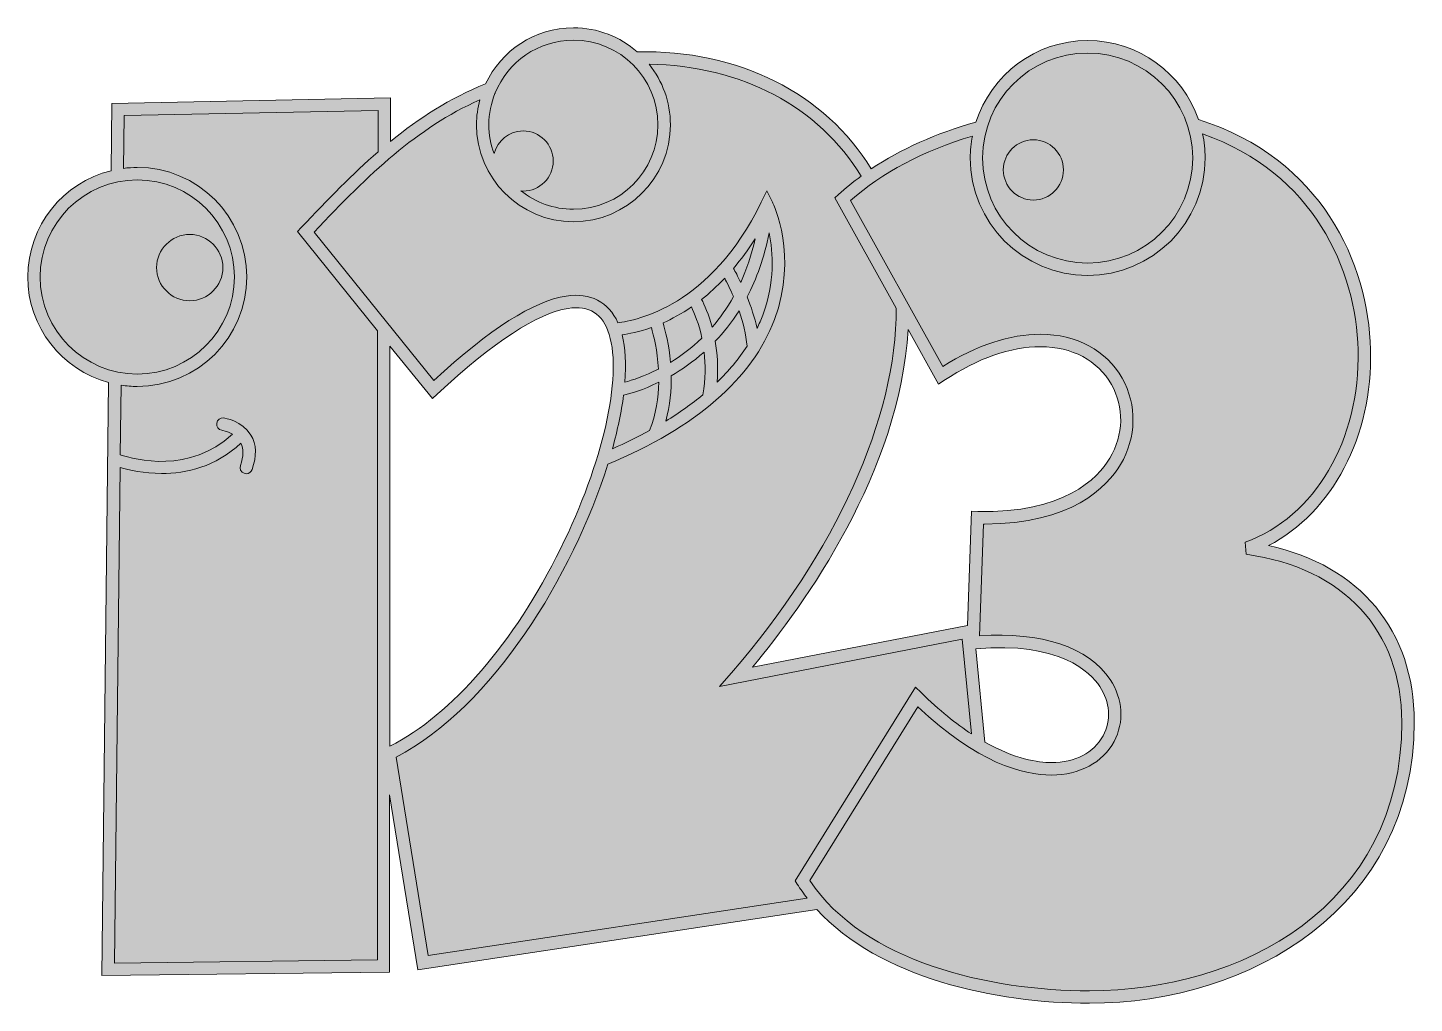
# Model space of a CAD drawing. Header units: inches. Extents: x 0.61 to 3.39, y -2.98 to -1.02.
import ezdxf

# ---------------------------------------------------------------- set-up
doc = ezdxf.new("R2010")
doc.units = ezdxf.units.IN
doc.header["$MEASUREMENT"] = 0
doc.layers.add('Design', color=7, linetype='Continuous', lineweight=0)

msp = doc.modelspace()

# ---------------------------------------------------------------- hatches: boundary and pattern name
at = {"layer": 'Design', "true_color": 0xf8e0c5, "transparency": 33554687}
h = msp.add_hatch(color=254, dxfattribs=at)
h.dxf.hatch_style = 2
edge = h.paths.add_edge_path()
edge.add_spline(control_points=[(2.7614, -2.3436), (2.7821, -2.3749), (2.7847, -2.412), (2.7682, -2.4427), (2.7498, -2.477), (2.7119, -2.4968), (2.6644, -2.4968), (2.637, -2.4968), (2.591, -2.4897), (2.5304, -2.4555), (2.5304, -2.4555), (2.5121, -2.2679), (2.5121, -2.2679), (2.6815, -2.2531), (2.7429, -2.3158), (2.7614, -2.3436)], knot_values=[0, 0, 0, 0, 1, 1, 1, 2, 2, 2, 3, 3, 3, 4, 4, 4, 5, 5, 5, 5], degree=3, periodic=0)
edge = h.paths.add_edge_path()
edge.add_spline(control_points=[(2.5037, -1.9916), (2.5037, -1.9916), (2.4957, -2.2212), (2.4957, -2.2212), (2.4957, -2.2212), (2.063, -2.3052), (2.063, -2.3052), (2.1687, -2.1784), (2.3597, -1.9119), (2.3761, -1.6263), (2.3761, -1.6263), (2.4371, -1.7359), (2.4371, -1.7359), (2.4371, -1.7359), (2.4483, -1.7285), (2.4483, -1.7285), (2.5169, -1.6835), (2.5822, -1.6607), (2.6425, -1.6607), (2.7057, -1.6607), (2.7576, -1.6883), (2.7849, -1.7364), (2.8109, -1.7823), (2.8097, -1.8377), (2.7817, -1.8846), (2.7568, -1.9263), (2.6889, -1.996), (2.5161, -1.9919), (2.5161, -1.9919), (2.5037, -1.9916), (2.5037, -1.9916)], knot_values=[0, 0, 0, 0, 1, 1, 1, 2, 2, 2, 3, 3, 3, 4, 4, 4, 5, 5, 5, 6, 6, 6, 7, 7, 7, 8, 8, 8, 9, 9, 9, 10, 10, 10, 10], degree=3, periodic=0)
edge = h.paths.add_edge_path()
edge.add_spline(control_points=[(1.6778, -2.066), (1.5838, -2.2563), (1.4593, -2.4006), (1.3345, -2.4639), (1.3345, -2.4639), (1.3345, -1.6598), (1.3345, -1.6598), (1.3345, -1.6598), (1.4199, -1.765), (1.4199, -1.765), (1.4199, -1.765), (1.4297, -1.7559), (1.4297, -1.7559), (1.5427, -1.6508), (1.6312, -1.5928), (1.6926, -1.5835), (1.7351, -1.577), (1.7622, -1.5942), (1.7752, -1.6361), (1.8017, -1.7217), (1.7626, -1.8945), (1.6778, -2.066)], knot_values=[0, 0, 0, 0, 1, 1, 1, 2, 2, 2, 3, 3, 3, 4, 4, 4, 5, 5, 5, 6, 6, 6, 7, 7, 7, 7], degree=3, periodic=0)
edge = h.paths.add_edge_path()
edge.add_spline(control_points=[(3.1006, -2.0605), (3.2291, -1.9939), (3.3102, -1.8412), (3.3058, -1.6665), (3.3014, -1.4935), (3.2081, -1.2821), (2.96, -1.2039), (2.9279, -1.1116), (2.8402, -1.0451), (2.7371, -1.0451), (2.6321, -1.0451), (2.543, -1.114), (2.5124, -1.209), (2.4326, -1.2315), (2.3614, -1.2635), (2.3022, -1.3033), (2.2095, -1.1508), (2.0347, -1.0632), (1.8316, -1.0677), (1.7972, -1.0377), (1.7524, -1.0193), (1.7033, -1.0193), (1.6252, -1.0193), (1.5579, -1.0656), (1.5268, -1.1321), (1.4545, -1.1617), (1.3935, -1.2004), (1.3355, -1.2478), (1.3355, -1.2478), (1.3355, -1.1601), (1.3355, -1.1601), (1.3355, -1.1601), (0.7753, -1.1715), (0.7753, -1.1715), (0.7753, -1.1715), (0.7737, -1.3068), (0.7737, -1.3068), (0.6777, -1.3305), (0.6063, -1.4171), (0.6063, -1.5204), (0.6063, -1.6219), (0.6753, -1.7073), (0.7689, -1.7327), (0.7689, -1.7327), (0.7553, -2.9252), (0.7553, -2.9252), (0.7553, -2.9252), (1.3336, -2.9183), (1.3336, -2.9183), (1.3336, -2.9183), (1.3336, -2.5616), (1.3336, -2.5616), (1.3336, -2.5616), (1.3908, -2.9134), (1.3908, -2.9134), (1.3908, -2.9134), (2.1925, -2.792), (2.1925, -2.792), (2.3188, -2.93), (2.5516, -2.9807), (2.7409, -2.9807), (3.0653, -2.9807), (3.3937, -2.7865), (3.3937, -2.4153), (3.3937, -2.231), (3.285, -2.1009), (3.1006, -2.0605)], knot_values=[0, 0, 0, 0, 1, 1, 1, 2, 2, 2, 3, 3, 3, 4, 4, 4, 5, 5, 5, 6, 6, 6, 7, 7, 7, 8, 8, 8, 9, 9, 9, 10, 10, 10, 11, 11, 11, 12, 12, 12, 13, 13, 13, 14, 14, 14, 15, 15, 15, 16, 16, 16, 17, 17, 17, 18, 18, 18, 19, 19, 19, 20, 20, 20, 21, 21, 21, 22, 22, 22, 22], degree=3, periodic=0)
at = {"layer": 'Design', "true_color": 0x333333, "transparency": 33554687}
h = msp.add_hatch(color=250, dxfattribs=at)
h.dxf.hatch_style = 2
edge = h.paths.add_edge_path()
edge.add_spline(control_points=[(2.628, -1.3657), (2.5946, -1.3657), (2.5676, -1.3386), (2.5676, -1.3052), (2.5676, -1.2718), (2.5946, -1.2447), (2.628, -1.2447), (2.6614, -1.2447), (2.6885, -1.2718), (2.6885, -1.3052), (2.6885, -1.3386), (2.6614, -1.3657), (2.628, -1.3657)], knot_values=[0, 0, 0, 0, 1, 1, 1, 2, 2, 2, 3, 3, 3, 4, 4, 4, 4], degree=3, periodic=0)
edge = h.paths.add_edge_path()
edge.add_spline(control_points=[(0.8654, -1.5015), (0.8654, -1.4648), (0.8952, -1.435), (0.932, -1.435), (0.9687, -1.435), (0.9985, -1.4648), (0.9985, -1.5015), (0.9985, -1.5383), (0.9687, -1.5681), (0.932, -1.5681), (0.8952, -1.5681), (0.8654, -1.5383), (0.8654, -1.5015)], knot_values=[0, 0, 0, 0, 1, 1, 1, 2, 2, 2, 3, 3, 3, 4, 4, 4, 4], degree=3, periodic=0)
edge = h.paths.add_edge_path()
edge.add_spline(control_points=[(2.7409, -2.9557), (2.5391, -2.9557), (2.287, -2.8974), (2.1787, -2.7342), (2.1787, -2.7342), (2.3958, -2.3847), (2.3958, -2.3847), (2.5151, -2.4977), (2.6073, -2.5218), (2.6644, -2.5218), (2.7206, -2.5218), (2.7676, -2.4966), (2.7902, -2.4545), (2.8111, -2.4155), (2.8081, -2.3689), (2.7822, -2.3298), (2.7392, -2.265), (2.6441, -2.2333), (2.52, -2.2421), (2.52, -2.2421), (2.5278, -2.0171), (2.5278, -2.0171), (2.5278, -2.0171), (2.5298, -2.0171), (2.5298, -2.0171), (2.705, -2.0171), (2.7762, -1.9426), (2.8032, -1.8974), (2.8354, -1.8435), (2.8367, -1.7771), (2.8066, -1.724), (2.7748, -1.6679), (2.715, -1.6357), (2.6425, -1.6357), (2.5807, -1.6357), (2.5146, -1.6574), (2.4459, -1.7004), (2.4459, -1.7004), (2.2605, -1.3666), (2.2605, -1.3666), (2.3228, -1.311), (2.407, -1.2667), (2.5053, -1.2372), (2.5026, -1.2515), (2.501, -1.2662), (2.501, -1.2812), (2.501, -1.4114), (2.6069, -1.5174), (2.7371, -1.5174), (2.8673, -1.5174), (2.9733, -1.4114), (2.9733, -1.2812), (2.9733, -1.2647), (2.9715, -1.2485), (2.9683, -1.2329), (3.192, -1.3109), (3.2767, -1.5065), (3.2808, -1.6671), (3.2854, -1.8479), (3.1941, -2.0033), (3.0536, -2.0538), (3.0536, -2.0538), (3.0561, -2.078), (3.0561, -2.078), (3.2518, -2.1053), (3.3687, -2.2314), (3.3687, -2.4153), (3.3687, -2.7866), (3.0433, -2.9557), (2.7409, -2.9557)], knot_values=[0, 0, 0, 0, 1, 1, 1, 2, 2, 2, 3, 3, 3, 4, 4, 4, 5, 5, 5, 6, 6, 6, 7, 7, 7, 8, 8, 8, 9, 9, 9, 10, 10, 10, 11, 11, 11, 12, 12, 12, 13, 13, 13, 14, 14, 14, 15, 15, 15, 16, 16, 16, 17, 17, 17, 18, 18, 18, 19, 19, 19, 20, 20, 20, 21, 21, 21, 22, 22, 22, 23, 23, 23, 23], degree=3, periodic=0)
edge = h.paths.add_edge_path()
edge.add_spline(control_points=[(2.7614, -2.3436), (2.7821, -2.3749), (2.7847, -2.412), (2.7682, -2.4427), (2.7498, -2.477), (2.7119, -2.4968), (2.6644, -2.4968), (2.637, -2.4968), (2.591, -2.4897), (2.5304, -2.4555), (2.5304, -2.4555), (2.5121, -2.2679), (2.5121, -2.2679), (2.6815, -2.2531), (2.7429, -2.3158), (2.7614, -2.3436)], knot_values=[0, 0, 0, 0, 1, 1, 1, 2, 2, 2, 3, 3, 3, 4, 4, 4, 5, 5, 5, 5], degree=3, periodic=0)
edge = h.paths.add_edge_path()
edge.add_spline(control_points=[(2.5037, -1.9916), (2.5037, -1.9916), (2.4957, -2.2212), (2.4957, -2.2212), (2.4957, -2.2212), (2.063, -2.3052), (2.063, -2.3052), (2.1687, -2.1784), (2.3597, -1.9119), (2.3761, -1.6263), (2.3761, -1.6263), (2.4371, -1.7359), (2.4371, -1.7359), (2.4371, -1.7359), (2.4483, -1.7285), (2.4483, -1.7285), (2.5169, -1.6835), (2.5822, -1.6607), (2.6425, -1.6607), (2.7057, -1.6607), (2.7576, -1.6883), (2.7849, -1.7364), (2.8109, -1.7823), (2.8097, -1.8377), (2.7817, -1.8846), (2.7568, -1.9263), (2.6889, -1.996), (2.5161, -1.9919), (2.5161, -1.9919), (2.5037, -1.9916), (2.5037, -1.9916)], knot_values=[0, 0, 0, 0, 1, 1, 1, 2, 2, 2, 3, 3, 3, 4, 4, 4, 5, 5, 5, 6, 6, 6, 7, 7, 7, 8, 8, 8, 9, 9, 9, 10, 10, 10, 10], degree=3, periodic=0)
edge = h.paths.add_edge_path()
edge.add_spline(control_points=[(1.9616, -1.6432), (1.9407, -1.6635), (1.9191, -1.6796), (1.8985, -1.6921), (1.8954, -1.6563), (1.888, -1.6278), (1.8834, -1.6127), (1.9012, -1.6048), (1.9205, -1.5943), (1.9405, -1.5806), (1.9465, -1.5929), (1.9555, -1.6144), (1.9616, -1.6432)], knot_values=[0, 0, 0, 0, 1, 1, 1, 2, 2, 2, 3, 3, 3, 4, 4, 4, 4], degree=3, periodic=0)
edge = h.paths.add_edge_path()
edge.add_spline(control_points=[(1.9638, -1.7573), (1.9414, -1.7759), (1.9165, -1.7935), (1.8889, -1.8104), (1.8976, -1.7785), (1.9005, -1.7472), (1.9, -1.7189), (1.9212, -1.7067), (1.9439, -1.6911), (1.9661, -1.6714), (1.969, -1.6965), (1.9691, -1.7255), (1.9638, -1.7573)], knot_values=[0, 0, 0, 0, 1, 1, 1, 2, 2, 2, 3, 3, 3, 4, 4, 4, 4], degree=3, periodic=0)
edge = h.paths.add_edge_path()
edge.add_spline(control_points=[(2.0252, -1.56), (2.0121, -1.5834), (1.9976, -1.6036), (1.9823, -1.6213), (1.9753, -1.5955), (1.9667, -1.5763), (1.961, -1.5654), (1.9763, -1.5534), (1.9919, -1.5394), (2.0074, -1.523), (2.0123, -1.5321), (2.0187, -1.545), (2.0252, -1.56)], knot_values=[0, 0, 0, 0, 1, 1, 1, 2, 2, 2, 3, 3, 3, 4, 4, 4, 4], degree=3, periodic=0)
edge = h.paths.add_edge_path()
edge.add_spline(control_points=[(1.9885, -1.6497), (2.0054, -1.6321), (2.0216, -1.6119), (2.0363, -1.5885), (2.0443, -1.6111), (2.0507, -1.6359), (2.0523, -1.6597), (2.036, -1.6851), (2.0159, -1.7092), (1.992, -1.7322), (1.9945, -1.7013), (1.9926, -1.6736), (1.9885, -1.6497)], knot_values=[0, 0, 0, 0, 1, 1, 1, 2, 2, 2, 3, 3, 3, 4, 4, 4, 4], degree=3, periodic=0)
edge = h.paths.add_edge_path()
edge.add_spline(control_points=[(2.0967, -1.4317), (2.1049, -1.4714), (2.1088, -1.531), (2.084, -1.5972), (2.0806, -1.6062), (2.0766, -1.615), (2.0724, -1.6238), (2.0676, -1.6014), (2.0603, -1.5796), (2.0526, -1.5605), (2.0716, -1.5243), (2.0871, -1.4817), (2.0967, -1.4317)], knot_values=[0, 0, 0, 0, 1, 1, 1, 2, 2, 2, 3, 3, 3, 4, 4, 4, 4], degree=3, periodic=0)
edge = h.paths.add_edge_path()
edge.add_spline(control_points=[(2.0397, -1.5313), (2.0338, -1.5191), (2.0287, -1.5095), (2.0251, -1.5032), (2.0399, -1.4856), (2.0546, -1.4658), (2.0687, -1.4434), (2.0614, -1.4762), (2.0515, -1.5054), (2.0397, -1.5313)], knot_values=[0, 0, 0, 0, 1, 1, 1, 2, 2, 2, 3, 3, 3, 3], degree=3, periodic=0)
edge = h.paths.add_edge_path()
edge.add_spline(control_points=[(1.4115, -2.885), (1.4115, -2.885), (1.3468, -2.4856), (1.3468, -2.4856), (1.5394, -2.387), (1.7029, -2.1191), (1.7724, -1.8971), (1.95, -1.8227), (2.0628, -1.7248), (2.1074, -1.606), (2.1554, -1.478), (2.1054, -1.3744), (2.1033, -1.3701), (2.1033, -1.3701), (2.0919, -1.3473), (2.0919, -1.3473), (2.0919, -1.3473), (2.0808, -1.3702), (2.0808, -1.3702), (1.9794, -1.579), (1.8289, -1.6083), (1.7927, -1.6124), (1.7737, -1.5705), (1.7374, -1.5514), (1.6889, -1.5587), (1.6233, -1.5687), (1.5361, -1.6242), (1.4225, -1.7285), (1.4225, -1.7285), (1.1819, -1.4303), (1.1819, -1.4303), (1.294, -1.312), (1.3869, -1.2219), (1.5151, -1.1642), (1.5108, -1.1802), (1.5084, -1.1969), (1.5084, -1.2143), (1.5084, -1.3218), (1.5958, -1.4093), (1.7033, -1.4093), (1.8109, -1.4093), (1.8983, -1.3218), (1.8983, -1.2143), (1.8983, -1.1683), (1.8822, -1.1261), (1.8555, -1.0927), (2.04, -1.0953), (2.1976, -1.1779), (2.2817, -1.3177), (2.2656, -1.3296), (2.2502, -1.3419), (2.2362, -1.3549), (2.2362, -1.3549), (2.2291, -1.3616), (2.2291, -1.3616), (2.2291, -1.3616), (2.3523, -1.5833), (2.3523, -1.5833), (2.3535, -1.8026), (2.2299, -2.0763), (2.0209, -2.3161), (2.0209, -2.3161), (1.997, -2.3435), (1.997, -2.3435), (1.997, -2.3435), (2.4851, -2.2487), (2.4851, -2.2487), (2.4851, -2.2487), (2.5037, -2.4392), (2.5037, -2.4392), (2.4729, -2.419), (2.4389, -2.3922), (2.4021, -2.3561), (2.4021, -2.3561), (2.391, -2.3452), (2.391, -2.3452), (2.391, -2.3452), (2.1492, -2.7344), (2.1492, -2.7344), (2.1492, -2.7344), (2.1533, -2.741), (2.1533, -2.741), (2.1596, -2.7509), (2.1663, -2.7604), (2.1735, -2.7696), (2.1735, -2.7696), (1.4115, -2.885), (1.4115, -2.885)], knot_values=[0, 0, 0, 0, 1, 1, 1, 2, 2, 2, 3, 3, 3, 4, 4, 4, 5, 5, 5, 6, 6, 6, 7, 7, 7, 8, 8, 8, 9, 9, 9, 10, 10, 10, 11, 11, 11, 12, 12, 12, 13, 13, 13, 14, 14, 14, 15, 15, 15, 16, 16, 16, 17, 17, 17, 18, 18, 18, 19, 19, 19, 20, 20, 20, 21, 21, 21, 22, 22, 22, 23, 23, 23, 24, 24, 24, 25, 25, 25, 26, 26, 26, 27, 27, 27, 28, 28, 28, 29, 29, 29, 29], degree=3, periodic=0)
edge = h.paths.add_edge_path()
edge.add_spline(control_points=[(1.6778, -2.066), (1.5838, -2.2563), (1.4593, -2.4006), (1.3345, -2.4639), (1.3345, -2.4639), (1.3345, -1.6598), (1.3345, -1.6598), (1.3345, -1.6598), (1.4199, -1.765), (1.4199, -1.765), (1.4199, -1.765), (1.4297, -1.7559), (1.4297, -1.7559), (1.5427, -1.6508), (1.6312, -1.5928), (1.6926, -1.5835), (1.7351, -1.577), (1.7622, -1.5942), (1.7752, -1.6361), (1.8017, -1.7217), (1.7626, -1.8945), (1.6778, -2.066)], knot_values=[0, 0, 0, 0, 1, 1, 1, 2, 2, 2, 3, 3, 3, 4, 4, 4, 5, 5, 5, 6, 6, 6, 7, 7, 7, 7], degree=3, periodic=0)
edge = h.paths.add_edge_path()
edge.add_spline(control_points=[(1.8041, -1.7583), (1.817, -1.7551), (1.8431, -1.7476), (1.8748, -1.7322), (1.8742, -1.7627), (1.8693, -1.7962), (1.8565, -1.8291), (1.8332, -1.8419), (1.8082, -1.8542), (1.7816, -1.8659), (1.7922, -1.8279), (1.7998, -1.7917), (1.8041, -1.7583)], knot_values=[0, 0, 0, 0, 1, 1, 1, 2, 2, 2, 3, 3, 3, 4, 4, 4, 4], degree=3, periodic=0)
edge = h.paths.add_edge_path()
edge.add_spline(control_points=[(1.8011, -1.6367), (1.8144, -1.635), (1.835, -1.6311), (1.86, -1.6221), (1.8647, -1.6381), (1.8721, -1.6686), (1.8742, -1.7057), (1.8461, -1.7201), (1.8218, -1.728), (1.8068, -1.732), (1.8096, -1.6954), (1.8078, -1.6631), (1.8011, -1.6367)], knot_values=[0, 0, 0, 0, 1, 1, 1, 2, 2, 2, 3, 3, 3, 4, 4, 4, 4], degree=3, periodic=0)
edge = h.paths.add_edge_path()
edge.add_spline(control_points=[(1.3092, -2.8936), (1.3092, -2.8936), (0.7806, -2.8998), (0.7806, -2.8998), (0.7806, -2.8998), (0.7919, -1.9036), (0.7919, -1.9036), (0.8097, -1.9088), (0.8398, -1.9155), (0.8754, -1.9155), (0.9244, -1.9155), (0.9838, -1.9025), (1.035, -1.8546), (1.0404, -1.8661), (1.0402, -1.881), (1.0337, -1.8992), (1.0314, -1.9057), (1.0348, -1.9129), (1.0413, -1.9152), (1.0427, -1.9157), (1.0441, -1.9159), (1.0455, -1.9159), (1.0507, -1.9159), (1.0555, -1.9127), (1.0573, -1.9076), (1.067, -1.8802), (1.0662, -1.8569), (1.0549, -1.8383), (1.0376, -1.8095), (1.0018, -1.8041), (1.0003, -1.8039), (0.9935, -1.803), (0.9872, -1.8077), (0.9862, -1.8145), (0.9852, -1.8213), (0.9899, -1.8276), (0.9967, -1.8287), (0.9969, -1.8287), (1.0073, -1.8304), (1.0178, -1.8364), (0.932, -1.9169), (0.8224, -1.8879), (0.7922, -1.8777), (0.7922, -1.8777), (0.7938, -1.7379), (0.7938, -1.7379), (0.8045, -1.7395), (0.8154, -1.7406), (0.8265, -1.7406), (0.9479, -1.7406), (1.0467, -1.6418), (1.0467, -1.5204), (1.0467, -1.3989), (0.9479, -1.3001), (0.8265, -1.3001), (0.8171, -1.3001), (0.8079, -1.3009), (0.7988, -1.3021), (0.7988, -1.3021), (0.8, -1.196), (0.8, -1.196), (0.8, -1.196), (1.3105, -1.1856), (1.3105, -1.1856), (1.3105, -1.1856), (1.3105, -1.2689), (1.3105, -1.2689), (1.2598, -1.3131), (1.2103, -1.3639), (1.1563, -1.421), (1.1563, -1.421), (1.1488, -1.429), (1.1488, -1.429), (1.1488, -1.429), (1.3092, -1.6289), (1.3092, -1.6289), (1.3092, -1.6289), (1.3092, -2.8936), (1.3092, -2.8936)], knot_values=[0, 0, 0, 0, 1, 1, 1, 2, 2, 2, 3, 3, 3, 4, 4, 4, 5, 5, 5, 6, 6, 6, 7, 7, 7, 8, 8, 8, 9, 9, 9, 10, 10, 10, 11, 11, 11, 12, 12, 12, 13, 13, 13, 14, 14, 14, 15, 15, 15, 16, 16, 16, 17, 17, 17, 18, 18, 18, 19, 19, 19, 20, 20, 20, 21, 21, 21, 22, 22, 22, 23, 23, 23, 24, 24, 24, 25, 25, 25, 26, 26, 26, 26], degree=3, periodic=0)
edge = h.paths.add_edge_path()
edge.add_spline(control_points=[(0.6312, -1.5204), (0.6312, -1.4127), (0.7188, -1.3251), (0.8265, -1.3251), (0.9341, -1.3251), (1.0217, -1.4127), (1.0217, -1.5204), (1.0217, -1.628), (0.9341, -1.7156), (0.8265, -1.7156), (0.7188, -1.7156), (0.6312, -1.628), (0.6312, -1.5204)], knot_values=[0, 0, 0, 0, 1, 1, 1, 2, 2, 2, 3, 3, 3, 4, 4, 4, 4], degree=3, periodic=0)
edge = h.paths.add_edge_path()
edge.add_spline(control_points=[(1.5456, -1.1513), (1.5458, -1.1512), (1.546, -1.1511), (1.5463, -1.151), (1.5463, -1.151), (1.546, -1.1503), (1.546, -1.1503), (1.5713, -1.0882), (1.6322, -1.0443), (1.7033, -1.0443), (1.7971, -1.0443), (1.8733, -1.1205), (1.8733, -1.2143), (1.8733, -1.308), (1.7971, -1.3843), (1.7033, -1.3843), (1.6635, -1.3843), (1.6269, -1.3704), (1.5979, -1.3473), (1.5993, -1.3474), (1.6007, -1.3478), (1.6022, -1.3478), (1.6356, -1.3478), (1.6627, -1.3207), (1.6627, -1.2873), (1.6627, -1.2539), (1.6356, -1.2268), (1.6022, -1.2268), (1.574, -1.2268), (1.5505, -1.2462), (1.5438, -1.2724), (1.5372, -1.2542), (1.5333, -1.2347), (1.5333, -1.2143), (1.5333, -1.192), (1.5378, -1.1708), (1.5456, -1.1513)], knot_values=[0, 0, 0, 0, 1, 1, 1, 2, 2, 2, 3, 3, 3, 4, 4, 4, 5, 5, 5, 6, 6, 6, 7, 7, 7, 8, 8, 8, 9, 9, 9, 10, 10, 10, 11, 11, 11, 12, 12, 12, 12], degree=3, periodic=0)
edge = h.paths.add_edge_path()
edge.add_spline(control_points=[(2.7371, -1.0701), (2.8535, -1.0701), (2.9483, -1.1648), (2.9483, -1.2812), (2.9483, -1.3977), (2.8535, -1.4924), (2.7371, -1.4924), (2.6207, -1.4924), (2.526, -1.3977), (2.526, -1.2812), (2.526, -1.1648), (2.6207, -1.0701), (2.7371, -1.0701)], knot_values=[0, 0, 0, 0, 1, 1, 1, 2, 2, 2, 3, 3, 3, 4, 4, 4, 4], degree=3, periodic=0)
edge = h.paths.add_edge_path()
edge.add_spline(control_points=[(3.1006, -2.0605), (3.2291, -1.9939), (3.3102, -1.8412), (3.3058, -1.6665), (3.3014, -1.4935), (3.2081, -1.2821), (2.96, -1.2039), (2.9279, -1.1116), (2.8402, -1.0451), (2.7371, -1.0451), (2.6321, -1.0451), (2.543, -1.114), (2.5124, -1.209), (2.4326, -1.2315), (2.3614, -1.2635), (2.3022, -1.3033), (2.2095, -1.1508), (2.0347, -1.0632), (1.8316, -1.0677), (1.7972, -1.0377), (1.7524, -1.0193), (1.7033, -1.0193), (1.6252, -1.0193), (1.5579, -1.0656), (1.5268, -1.1321), (1.4545, -1.1617), (1.3935, -1.2004), (1.3355, -1.2478), (1.3355, -1.2478), (1.3355, -1.1601), (1.3355, -1.1601), (1.3355, -1.1601), (0.7753, -1.1715), (0.7753, -1.1715), (0.7753, -1.1715), (0.7737, -1.3068), (0.7737, -1.3068), (0.6777, -1.3305), (0.6063, -1.4171), (0.6063, -1.5204), (0.6063, -1.6219), (0.6753, -1.7073), (0.7689, -1.7327), (0.7689, -1.7327), (0.7553, -2.9252), (0.7553, -2.9252), (0.7553, -2.9252), (1.3336, -2.9183), (1.3336, -2.9183), (1.3336, -2.9183), (1.3336, -2.5616), (1.3336, -2.5616), (1.3336, -2.5616), (1.3908, -2.9134), (1.3908, -2.9134), (1.3908, -2.9134), (2.1925, -2.792), (2.1925, -2.792), (2.3188, -2.93), (2.5516, -2.9807), (2.7409, -2.9807), (3.0653, -2.9807), (3.3937, -2.7865), (3.3937, -2.4153), (3.3937, -2.231), (3.285, -2.1009), (3.1006, -2.0605)], knot_values=[0, 0, 0, 0, 1, 1, 1, 2, 2, 2, 3, 3, 3, 4, 4, 4, 5, 5, 5, 6, 6, 6, 7, 7, 7, 8, 8, 8, 9, 9, 9, 10, 10, 10, 11, 11, 11, 12, 12, 12, 13, 13, 13, 14, 14, 14, 15, 15, 15, 16, 16, 16, 17, 17, 17, 18, 18, 18, 19, 19, 19, 20, 20, 20, 21, 21, 21, 22, 22, 22, 22], degree=3, periodic=0)

# ---------------------------------------------------------------- linework, layer by layer
at = {"layer": 'Design'}
for points, knots in [([(3.1006, -2.0605), (3.2291, -1.9939), (3.3102, -1.8412), (3.3058, -1.6665), (3.3014, -1.4935), (3.2081, -1.2821), (2.96, -1.2039), (2.9279, -1.1116), (2.8402, -1.0451), (2.7371, -1.0451), (2.6321, -1.0451), (2.543, -1.114), (2.5124, -1.209), (2.4326, -1.2315), (2.3614, -1.2635), (2.3022, -1.3033), (2.2095, -1.1508), (2.0347, -1.0632), (1.8316, -1.0677), (1.7972, -1.0377), (1.7524, -1.0193), (1.7033, -1.0193), (1.6252, -1.0193), (1.5579, -1.0656), (1.5268, -1.1321), (1.4545, -1.1617), (1.3935, -1.2004), (1.3355, -1.2478), (1.3355, -1.2478), (1.3355, -1.1601), (1.3355, -1.1601), (1.3355, -1.1601), (0.7753, -1.1715), (0.7753, -1.1715), (0.7753, -1.1715), (0.7737, -1.3068), (0.7737, -1.3068), (0.6777, -1.3305), (0.6063, -1.4171), (0.6063, -1.5204), (0.6063, -1.6219), (0.6753, -1.7073), (0.7689, -1.7327), (0.7689, -1.7327), (0.7553, -2.9252), (0.7553, -2.9252), (0.7553, -2.9252), (1.3336, -2.9183), (1.3336, -2.9183), (1.3336, -2.9183), (1.3336, -2.5616), (1.3336, -2.5616), (1.3336, -2.5616), (1.3908, -2.9134), (1.3908, -2.9134), (1.3908, -2.9134), (2.1925, -2.792), (2.1925, -2.792), (2.3188, -2.93), (2.5516, -2.9807), (2.7409, -2.9807), (3.0653, -2.9807), (3.3937, -2.7865), (3.3937, -2.4153), (3.3937, -2.231), (3.285, -2.1009), (3.1006, -2.0605)], [0, 0, 0, 0, 1, 1, 1, 2, 2, 2, 3, 3, 3, 4, 4, 4, 5, 5, 5, 6, 6, 6, 7, 7, 7, 8, 8, 8, 9, 9, 9, 10, 10, 10, 11, 11, 11, 12, 12, 12, 13, 13, 13, 14, 14, 14, 15, 15, 15, 16, 16, 16, 17, 17, 17, 18, 18, 18, 19, 19, 19, 20, 20, 20, 21, 21, 21, 22, 22, 22, 22]), ([(3.1006, -2.0605), (3.2291, -1.9939), (3.3102, -1.8412), (3.3058, -1.6665), (3.3014, -1.4935), (3.2081, -1.2821), (2.96, -1.2039), (2.9279, -1.1116), (2.8402, -1.0451), (2.7371, -1.0451), (2.6321, -1.0451), (2.543, -1.114), (2.5124, -1.209), (2.4326, -1.2315), (2.3614, -1.2635), (2.3022, -1.3033), (2.2095, -1.1508), (2.0347, -1.0632), (1.8316, -1.0677), (1.7972, -1.0377), (1.7524, -1.0193), (1.7033, -1.0193), (1.6252, -1.0193), (1.5579, -1.0656), (1.5268, -1.1321), (1.4545, -1.1617), (1.3935, -1.2004), (1.3355, -1.2478), (1.3355, -1.2478), (1.3355, -1.1601), (1.3355, -1.1601), (1.3355, -1.1601), (0.7753, -1.1715), (0.7753, -1.1715), (0.7753, -1.1715), (0.7737, -1.3068), (0.7737, -1.3068), (0.6777, -1.3305), (0.6063, -1.4171), (0.6063, -1.5204), (0.6063, -1.6219), (0.6753, -1.7073), (0.7689, -1.7327), (0.7689, -1.7327), (0.7553, -2.9252), (0.7553, -2.9252), (0.7553, -2.9252), (1.3336, -2.9183), (1.3336, -2.9183), (1.3336, -2.9183), (1.3336, -2.5616), (1.3336, -2.5616), (1.3336, -2.5616), (1.3908, -2.9134), (1.3908, -2.9134), (1.3908, -2.9134), (2.1925, -2.792), (2.1925, -2.792), (2.3188, -2.93), (2.5516, -2.9807), (2.7409, -2.9807), (3.0653, -2.9807), (3.3937, -2.7865), (3.3937, -2.4153), (3.3937, -2.231), (3.285, -2.1009), (3.1006, -2.0605)], [0, 0, 0, 0, 1, 1, 1, 2, 2, 2, 3, 3, 3, 4, 4, 4, 5, 5, 5, 6, 6, 6, 7, 7, 7, 8, 8, 8, 9, 9, 9, 10, 10, 10, 11, 11, 11, 12, 12, 12, 13, 13, 13, 14, 14, 14, 15, 15, 15, 16, 16, 16, 17, 17, 17, 18, 18, 18, 19, 19, 19, 20, 20, 20, 21, 21, 21, 22, 22, 22, 22]), ([(1.5456, -1.1513), (1.5458, -1.1512), (1.546, -1.1511), (1.5463, -1.151), (1.5463, -1.151), (1.546, -1.1503), (1.546, -1.1503), (1.5713, -1.0882), (1.6322, -1.0443), (1.7033, -1.0443), (1.7971, -1.0443), (1.8733, -1.1205), (1.8733, -1.2143), (1.8733, -1.308), (1.7971, -1.3843), (1.7033, -1.3843), (1.6635, -1.3843), (1.6269, -1.3704), (1.5979, -1.3473), (1.5993, -1.3474), (1.6007, -1.3478), (1.6022, -1.3478), (1.6356, -1.3478), (1.6627, -1.3207), (1.6627, -1.2873), (1.6627, -1.2539), (1.6356, -1.2268), (1.6022, -1.2268), (1.574, -1.2268), (1.5505, -1.2462), (1.5438, -1.2724), (1.5372, -1.2542), (1.5333, -1.2347), (1.5333, -1.2143), (1.5333, -1.192), (1.5378, -1.1708), (1.5456, -1.1513)], [0, 0, 0, 0, 1, 1, 1, 2, 2, 2, 3, 3, 3, 4, 4, 4, 5, 5, 5, 6, 6, 6, 7, 7, 7, 8, 8, 8, 9, 9, 9, 10, 10, 10, 11, 11, 11, 12, 12, 12, 12]), ([(2.7371, -1.0701), (2.8535, -1.0701), (2.9483, -1.1648), (2.9483, -1.2812), (2.9483, -1.3977), (2.8535, -1.4924), (2.7371, -1.4924), (2.6207, -1.4924), (2.526, -1.3977), (2.526, -1.2812), (2.526, -1.1648), (2.6207, -1.0701), (2.7371, -1.0701)], [0, 0, 0, 0, 1, 1, 1, 2, 2, 2, 3, 3, 3, 4, 4, 4, 4]), ([(1.4115, -2.885), (1.4115, -2.885), (1.3468, -2.4856), (1.3468, -2.4856), (1.5394, -2.387), (1.7029, -2.1191), (1.7724, -1.8971), (1.95, -1.8227), (2.0628, -1.7248), (2.1074, -1.606), (2.1554, -1.478), (2.1054, -1.3744), (2.1033, -1.3701), (2.1033, -1.3701), (2.0919, -1.3473), (2.0919, -1.3473), (2.0919, -1.3473), (2.0808, -1.3702), (2.0808, -1.3702), (1.9794, -1.579), (1.8289, -1.6083), (1.7927, -1.6124), (1.7737, -1.5705), (1.7374, -1.5514), (1.6889, -1.5587), (1.6233, -1.5687), (1.5361, -1.6242), (1.4225, -1.7285), (1.4225, -1.7285), (1.1819, -1.4303), (1.1819, -1.4303), (1.294, -1.312), (1.3869, -1.2219), (1.5151, -1.1642), (1.5108, -1.1802), (1.5084, -1.1969), (1.5084, -1.2143), (1.5084, -1.3218), (1.5958, -1.4093), (1.7033, -1.4093), (1.8109, -1.4093), (1.8983, -1.3218), (1.8983, -1.2143), (1.8983, -1.1683), (1.8822, -1.1261), (1.8555, -1.0927), (2.04, -1.0953), (2.1976, -1.1779), (2.2817, -1.3177), (2.2656, -1.3296), (2.2502, -1.3419), (2.2362, -1.3549), (2.2362, -1.3549), (2.2291, -1.3616), (2.2291, -1.3616), (2.2291, -1.3616), (2.3523, -1.5833), (2.3523, -1.5833), (2.3535, -1.8026), (2.2299, -2.0763), (2.0209, -2.3161), (2.0209, -2.3161), (1.997, -2.3435), (1.997, -2.3435), (1.997, -2.3435), (2.4851, -2.2487), (2.4851, -2.2487), (2.4851, -2.2487), (2.5037, -2.4392), (2.5037, -2.4392), (2.4729, -2.419), (2.4389, -2.3922), (2.4021, -2.3561), (2.4021, -2.3561), (2.391, -2.3452), (2.391, -2.3452), (2.391, -2.3452), (2.1492, -2.7344), (2.1492, -2.7344), (2.1492, -2.7344), (2.1533, -2.741), (2.1533, -2.741), (2.1596, -2.7509), (2.1663, -2.7604), (2.1735, -2.7696), (2.1735, -2.7696), (1.4115, -2.885), (1.4115, -2.885)], [0, 0, 0, 0, 1, 1, 1, 2, 2, 2, 3, 3, 3, 4, 4, 4, 5, 5, 5, 6, 6, 6, 7, 7, 7, 8, 8, 8, 9, 9, 9, 10, 10, 10, 11, 11, 11, 12, 12, 12, 13, 13, 13, 14, 14, 14, 15, 15, 15, 16, 16, 16, 17, 17, 17, 18, 18, 18, 19, 19, 19, 20, 20, 20, 21, 21, 21, 22, 22, 22, 23, 23, 23, 24, 24, 24, 25, 25, 25, 26, 26, 26, 27, 27, 27, 28, 28, 28, 29, 29, 29, 29]), ([(1.3092, -2.8936), (1.3092, -2.8936), (0.7806, -2.8998), (0.7806, -2.8998), (0.7806, -2.8998), (0.7919, -1.9036), (0.7919, -1.9036), (0.8097, -1.9088), (0.8398, -1.9155), (0.8754, -1.9155), (0.9244, -1.9155), (0.9838, -1.9025), (1.035, -1.8546), (1.0404, -1.8661), (1.0402, -1.881), (1.0337, -1.8992), (1.0314, -1.9057), (1.0348, -1.9129), (1.0413, -1.9152), (1.0427, -1.9157), (1.0441, -1.9159), (1.0455, -1.9159), (1.0507, -1.9159), (1.0555, -1.9127), (1.0573, -1.9076), (1.067, -1.8802), (1.0662, -1.8569), (1.0549, -1.8383), (1.0376, -1.8095), (1.0018, -1.8041), (1.0003, -1.8039), (0.9935, -1.803), (0.9872, -1.8077), (0.9862, -1.8145), (0.9852, -1.8213), (0.9899, -1.8276), (0.9967, -1.8287), (0.9969, -1.8287), (1.0073, -1.8304), (1.0178, -1.8364), (0.932, -1.9169), (0.8224, -1.8879), (0.7922, -1.8777), (0.7922, -1.8777), (0.7938, -1.7379), (0.7938, -1.7379), (0.8045, -1.7395), (0.8154, -1.7406), (0.8265, -1.7406), (0.9479, -1.7406), (1.0467, -1.6418), (1.0467, -1.5204), (1.0467, -1.3989), (0.9479, -1.3001), (0.8265, -1.3001), (0.8171, -1.3001), (0.8079, -1.3009), (0.7988, -1.3021), (0.7988, -1.3021), (0.8, -1.196), (0.8, -1.196), (0.8, -1.196), (1.3105, -1.1856), (1.3105, -1.1856), (1.3105, -1.1856), (1.3105, -1.2689), (1.3105, -1.2689), (1.2598, -1.3131), (1.2103, -1.3639), (1.1563, -1.421), (1.1563, -1.421), (1.1488, -1.429), (1.1488, -1.429), (1.1488, -1.429), (1.3092, -1.6289), (1.3092, -1.6289), (1.3092, -1.6289), (1.3092, -2.8936), (1.3092, -2.8936)], [0, 0, 0, 0, 1, 1, 1, 2, 2, 2, 3, 3, 3, 4, 4, 4, 5, 5, 5, 6, 6, 6, 7, 7, 7, 8, 8, 8, 9, 9, 9, 10, 10, 10, 11, 11, 11, 12, 12, 12, 13, 13, 13, 14, 14, 14, 15, 15, 15, 16, 16, 16, 17, 17, 17, 18, 18, 18, 19, 19, 19, 20, 20, 20, 21, 21, 21, 22, 22, 22, 23, 23, 23, 24, 24, 24, 25, 25, 25, 26, 26, 26, 26]), ([(2.7409, -2.9557), (2.5391, -2.9557), (2.287, -2.8974), (2.1787, -2.7342), (2.1787, -2.7342), (2.3958, -2.3847), (2.3958, -2.3847), (2.5151, -2.4977), (2.6073, -2.5218), (2.6644, -2.5218), (2.7206, -2.5218), (2.7676, -2.4966), (2.7902, -2.4545), (2.8111, -2.4155), (2.8081, -2.3689), (2.7822, -2.3298), (2.7392, -2.265), (2.6441, -2.2333), (2.52, -2.2421), (2.52, -2.2421), (2.5278, -2.0171), (2.5278, -2.0171), (2.5278, -2.0171), (2.5298, -2.0171), (2.5298, -2.0171), (2.705, -2.0171), (2.7762, -1.9426), (2.8032, -1.8974), (2.8354, -1.8435), (2.8367, -1.7771), (2.8066, -1.724), (2.7748, -1.6679), (2.715, -1.6357), (2.6425, -1.6357), (2.5807, -1.6357), (2.5146, -1.6574), (2.4459, -1.7004), (2.4459, -1.7004), (2.2605, -1.3666), (2.2605, -1.3666), (2.3228, -1.311), (2.407, -1.2667), (2.5053, -1.2372), (2.5026, -1.2515), (2.501, -1.2662), (2.501, -1.2812), (2.501, -1.4114), (2.6069, -1.5174), (2.7371, -1.5174), (2.8673, -1.5174), (2.9733, -1.4114), (2.9733, -1.2812), (2.9733, -1.2647), (2.9715, -1.2485), (2.9683, -1.2329), (3.192, -1.3109), (3.2767, -1.5065), (3.2808, -1.6671), (3.2854, -1.8479), (3.1941, -2.0033), (3.0536, -2.0538), (3.0536, -2.0538), (3.0561, -2.078), (3.0561, -2.078), (3.2518, -2.1053), (3.3687, -2.2314), (3.3687, -2.4153), (3.3687, -2.7866), (3.0433, -2.9557), (2.7409, -2.9557)], [0, 0, 0, 0, 1, 1, 1, 2, 2, 2, 3, 3, 3, 4, 4, 4, 5, 5, 5, 6, 6, 6, 7, 7, 7, 8, 8, 8, 9, 9, 9, 10, 10, 10, 11, 11, 11, 12, 12, 12, 13, 13, 13, 14, 14, 14, 15, 15, 15, 16, 16, 16, 17, 17, 17, 18, 18, 18, 19, 19, 19, 20, 20, 20, 21, 21, 21, 22, 22, 22, 23, 23, 23, 23]), ([(2.628, -1.3657), (2.5946, -1.3657), (2.5676, -1.3386), (2.5676, -1.3052), (2.5676, -1.2718), (2.5946, -1.2447), (2.628, -1.2447), (2.6614, -1.2447), (2.6885, -1.2718), (2.6885, -1.3052), (2.6885, -1.3386), (2.6614, -1.3657), (2.628, -1.3657)], [0, 0, 0, 0, 1, 1, 1, 2, 2, 2, 3, 3, 3, 4, 4, 4, 4]), ([(0.6312, -1.5204), (0.6312, -1.4127), (0.7188, -1.3251), (0.8265, -1.3251), (0.9341, -1.3251), (1.0217, -1.4127), (1.0217, -1.5204), (1.0217, -1.628), (0.9341, -1.7156), (0.8265, -1.7156), (0.7188, -1.7156), (0.6312, -1.628), (0.6312, -1.5204)], [0, 0, 0, 0, 1, 1, 1, 2, 2, 2, 3, 3, 3, 4, 4, 4, 4]), ([(0.8654, -1.5015), (0.8654, -1.4648), (0.8952, -1.435), (0.932, -1.435), (0.9687, -1.435), (0.9985, -1.4648), (0.9985, -1.5015), (0.9985, -1.5383), (0.9687, -1.5681), (0.932, -1.5681), (0.8952, -1.5681), (0.8654, -1.5383), (0.8654, -1.5015)], [0, 0, 0, 0, 1, 1, 1, 2, 2, 2, 3, 3, 3, 4, 4, 4, 4]), ([(2.0397, -1.5313), (2.0338, -1.5191), (2.0287, -1.5095), (2.0251, -1.5032), (2.0399, -1.4856), (2.0546, -1.4658), (2.0687, -1.4434), (2.0614, -1.4762), (2.0515, -1.5054), (2.0397, -1.5313)], [0, 0, 0, 0, 1, 1, 1, 2, 2, 2, 3, 3, 3, 3]), ([(2.0967, -1.4317), (2.1049, -1.4714), (2.1088, -1.531), (2.084, -1.5972), (2.0806, -1.6062), (2.0766, -1.615), (2.0724, -1.6238), (2.0676, -1.6014), (2.0603, -1.5796), (2.0526, -1.5605), (2.0716, -1.5243), (2.0871, -1.4817), (2.0967, -1.4317)], [0, 0, 0, 0, 1, 1, 1, 2, 2, 2, 3, 3, 3, 4, 4, 4, 4]), ([(2.0252, -1.56), (2.0121, -1.5834), (1.9976, -1.6036), (1.9823, -1.6213), (1.9753, -1.5955), (1.9667, -1.5763), (1.961, -1.5654), (1.9763, -1.5534), (1.9919, -1.5394), (2.0074, -1.523), (2.0123, -1.5321), (2.0187, -1.545), (2.0252, -1.56)], [0, 0, 0, 0, 1, 1, 1, 2, 2, 2, 3, 3, 3, 4, 4, 4, 4]), ([(1.6778, -2.066), (1.5838, -2.2563), (1.4593, -2.4006), (1.3345, -2.4639), (1.3345, -2.4639), (1.3345, -1.6598), (1.3345, -1.6598), (1.3345, -1.6598), (1.4199, -1.765), (1.4199, -1.765), (1.4199, -1.765), (1.4297, -1.7559), (1.4297, -1.7559), (1.5427, -1.6508), (1.6312, -1.5928), (1.6926, -1.5835), (1.7351, -1.577), (1.7622, -1.5942), (1.7752, -1.6361), (1.8017, -1.7217), (1.7626, -1.8945), (1.6778, -2.066)], [0, 0, 0, 0, 1, 1, 1, 2, 2, 2, 3, 3, 3, 4, 4, 4, 5, 5, 5, 6, 6, 6, 7, 7, 7, 7]), ([(1.6778, -2.066), (1.5838, -2.2563), (1.4593, -2.4006), (1.3345, -2.4639), (1.3345, -2.4639), (1.3345, -1.6598), (1.3345, -1.6598), (1.3345, -1.6598), (1.4199, -1.765), (1.4199, -1.765), (1.4199, -1.765), (1.4297, -1.7559), (1.4297, -1.7559), (1.5427, -1.6508), (1.6312, -1.5928), (1.6926, -1.5835), (1.7351, -1.577), (1.7622, -1.5942), (1.7752, -1.6361), (1.8017, -1.7217), (1.7626, -1.8945), (1.6778, -2.066)], [0, 0, 0, 0, 1, 1, 1, 2, 2, 2, 3, 3, 3, 4, 4, 4, 5, 5, 5, 6, 6, 6, 7, 7, 7, 7]), ([(1.9616, -1.6432), (1.9407, -1.6635), (1.9191, -1.6796), (1.8985, -1.6921), (1.8954, -1.6563), (1.888, -1.6278), (1.8834, -1.6127), (1.9012, -1.6048), (1.9205, -1.5943), (1.9405, -1.5806), (1.9465, -1.5929), (1.9555, -1.6144), (1.9616, -1.6432)], [0, 0, 0, 0, 1, 1, 1, 2, 2, 2, 3, 3, 3, 4, 4, 4, 4]), ([(1.9885, -1.6497), (2.0054, -1.6321), (2.0216, -1.6119), (2.0363, -1.5885), (2.0443, -1.6111), (2.0507, -1.6359), (2.0523, -1.6597), (2.036, -1.6851), (2.0159, -1.7092), (1.992, -1.7322), (1.9945, -1.7013), (1.9926, -1.6736), (1.9885, -1.6497)], [0, 0, 0, 0, 1, 1, 1, 2, 2, 2, 3, 3, 3, 4, 4, 4, 4]), ([(1.8011, -1.6367), (1.8144, -1.635), (1.835, -1.6311), (1.86, -1.6221), (1.8647, -1.6381), (1.8721, -1.6686), (1.8742, -1.7057), (1.8461, -1.7201), (1.8218, -1.728), (1.8068, -1.732), (1.8096, -1.6954), (1.8078, -1.6631), (1.8011, -1.6367)], [0, 0, 0, 0, 1, 1, 1, 2, 2, 2, 3, 3, 3, 4, 4, 4, 4]), ([(2.5037, -1.9916), (2.5037, -1.9916), (2.4957, -2.2212), (2.4957, -2.2212), (2.4957, -2.2212), (2.063, -2.3052), (2.063, -2.3052), (2.1687, -2.1784), (2.3597, -1.9119), (2.3761, -1.6263), (2.3761, -1.6263), (2.4371, -1.7359), (2.4371, -1.7359), (2.4371, -1.7359), (2.4483, -1.7285), (2.4483, -1.7285), (2.5169, -1.6835), (2.5822, -1.6607), (2.6425, -1.6607), (2.7057, -1.6607), (2.7576, -1.6883), (2.7849, -1.7364), (2.8109, -1.7823), (2.8097, -1.8377), (2.7817, -1.8846), (2.7568, -1.9263), (2.6889, -1.996), (2.5161, -1.9919), (2.5161, -1.9919), (2.5037, -1.9916), (2.5037, -1.9916)], [0, 0, 0, 0, 1, 1, 1, 2, 2, 2, 3, 3, 3, 4, 4, 4, 5, 5, 5, 6, 6, 6, 7, 7, 7, 8, 8, 8, 9, 9, 9, 10, 10, 10, 10]), ([(2.5037, -1.9916), (2.5037, -1.9916), (2.4957, -2.2212), (2.4957, -2.2212), (2.4957, -2.2212), (2.063, -2.3052), (2.063, -2.3052), (2.1687, -2.1784), (2.3597, -1.9119), (2.3761, -1.6263), (2.3761, -1.6263), (2.4371, -1.7359), (2.4371, -1.7359), (2.4371, -1.7359), (2.4483, -1.7285), (2.4483, -1.7285), (2.5169, -1.6835), (2.5822, -1.6607), (2.6425, -1.6607), (2.7057, -1.6607), (2.7576, -1.6883), (2.7849, -1.7364), (2.8109, -1.7823), (2.8097, -1.8377), (2.7817, -1.8846), (2.7568, -1.9263), (2.6889, -1.996), (2.5161, -1.9919), (2.5161, -1.9919), (2.5037, -1.9916), (2.5037, -1.9916)], [0, 0, 0, 0, 1, 1, 1, 2, 2, 2, 3, 3, 3, 4, 4, 4, 5, 5, 5, 6, 6, 6, 7, 7, 7, 8, 8, 8, 9, 9, 9, 10, 10, 10, 10]), ([(1.9638, -1.7573), (1.9414, -1.7759), (1.9165, -1.7935), (1.8889, -1.8104), (1.8976, -1.7785), (1.9005, -1.7472), (1.9, -1.7189), (1.9212, -1.7067), (1.9439, -1.6911), (1.9661, -1.6714), (1.969, -1.6965), (1.9691, -1.7255), (1.9638, -1.7573)], [0, 0, 0, 0, 1, 1, 1, 2, 2, 2, 3, 3, 3, 4, 4, 4, 4]), ([(1.8041, -1.7583), (1.817, -1.7551), (1.8431, -1.7476), (1.8748, -1.7322), (1.8742, -1.7627), (1.8693, -1.7962), (1.8565, -1.8291), (1.8332, -1.8419), (1.8082, -1.8542), (1.7816, -1.8659), (1.7922, -1.8279), (1.7998, -1.7917), (1.8041, -1.7583)], [0, 0, 0, 0, 1, 1, 1, 2, 2, 2, 3, 3, 3, 4, 4, 4, 4]), ([(2.7614, -2.3436), (2.7821, -2.3749), (2.7847, -2.412), (2.7682, -2.4427), (2.7498, -2.477), (2.7119, -2.4968), (2.6644, -2.4968), (2.637, -2.4968), (2.591, -2.4897), (2.5304, -2.4555), (2.5304, -2.4555), (2.5121, -2.2679), (2.5121, -2.2679), (2.6815, -2.2531), (2.7429, -2.3158), (2.7614, -2.3436)], [0, 0, 0, 0, 1, 1, 1, 2, 2, 2, 3, 3, 3, 4, 4, 4, 5, 5, 5, 5]), ([(2.7614, -2.3436), (2.7821, -2.3749), (2.7847, -2.412), (2.7682, -2.4427), (2.7498, -2.477), (2.7119, -2.4968), (2.6644, -2.4968), (2.637, -2.4968), (2.591, -2.4897), (2.5304, -2.4555), (2.5304, -2.4555), (2.5121, -2.2679), (2.5121, -2.2679), (2.6815, -2.2531), (2.7429, -2.3158), (2.7614, -2.3436)], [0, 0, 0, 0, 1, 1, 1, 2, 2, 2, 3, 3, 3, 4, 4, 4, 5, 5, 5, 5])]:
    msp.add_open_spline(points, degree=3, knots=knots, dxfattribs=at)

doc.saveas('drawing.dxf')
